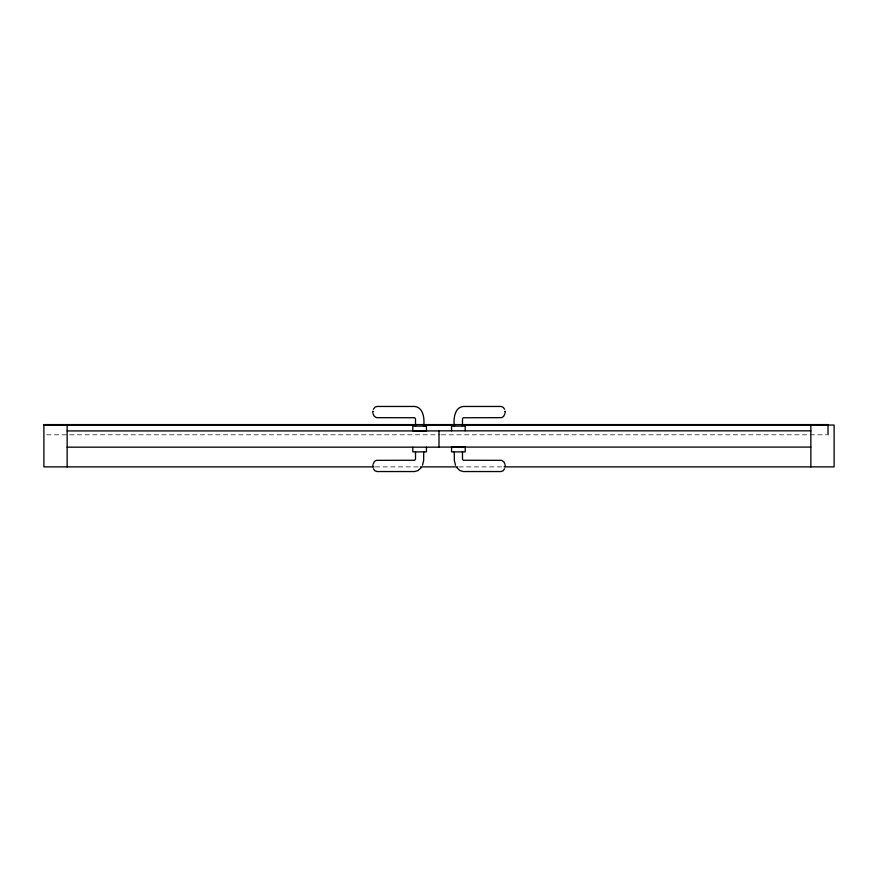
<?xml version="1.0" encoding="UTF-8"?>
<svg xmlns="http://www.w3.org/2000/svg" width="878" height="878" viewBox="0 0 878 878"><rect width="100%" height="100%" fill="white"/><g stroke="black" fill="none" stroke-linecap="round" stroke-linejoin="round"><path stroke-width="0.66" stroke-dasharray="4.39 3.29" d="M46.644 434.808L440.065 434.808M441.436 434.808L826.637 434.808M375.312 466.887L419.135 466.887M458.865 466.887L502.688 466.887"/><path stroke-width="1.32" d="M372.996 464.462L374.456 461.466L376.421 460.346L414.767 460.248L415.514 459.084L415.524 451.874M505.004 413.538L503.544 416.534L501.579 417.654L463.233 417.752L462.486 418.916L462.476 426.126M422.494 465.219L423.646 460.544L423.723 451.874M373.402 409.269L374.906 407.216L376.958 406.459L414.635 406.459C423.69 407.414 424.557 419.157 423.723 426.126M504.598 468.731L503.094 470.784L501.042 471.541L463.364 471.541L459.973 470.586L456.977 467.842M421.023 467.842L418.027 470.586L414.635 471.541L376.958 471.541L374.906 470.784L373.402 468.731M43.9 425.051L416.402 425.051M423.251 425.051L454.749 425.051M461.598 425.051L834.1 425.051L834.1 466.887L504.06 466.887M810.855 430.835L439 430.835L439 447.165L67.145 447.165M67.145 430.922L439 430.922M439 447.078L810.855 447.078M373.94 466.887L43.9 466.887L43.9 424.601L828.009 424.601L828.009 434.808M420.507 466.887L457.493 466.887M504.598 409.269L503.094 407.216L501.042 406.459L463.364 406.459C454.31 407.414 453.443 419.157 454.277 426.126M455.506 465.219L454.354 460.544L454.277 451.874M505.004 464.462L503.939 461.949L501.579 460.346L463.233 460.248L462.486 459.084L462.476 451.874M372.996 413.538L374.061 416.051L376.421 417.654L414.767 417.752L415.514 418.916L415.524 426.126M810.855 425.051L810.855 466.887M465.208 430.802L465.208 426.126L451.555 426.126L451.555 430.802M426.445 447.198L426.445 451.874L412.792 451.874L412.792 447.198M67.145 425.051L67.145 466.887M372.898 411.343L372.854 412.078L372.898 411.343M505.146 465.922L505.102 466.657L505.102 465.922M505.146 412.078L505.102 411.343L505.146 412.078M426.445 426.126L412.792 426.126L412.792 430.802L426.445 430.802L426.445 426.126M465.208 447.198L451.555 447.198L451.555 451.874L465.208 451.874L465.208 447.198M372.898 465.922L372.898 466.657L372.898 465.922"/></g></svg>
